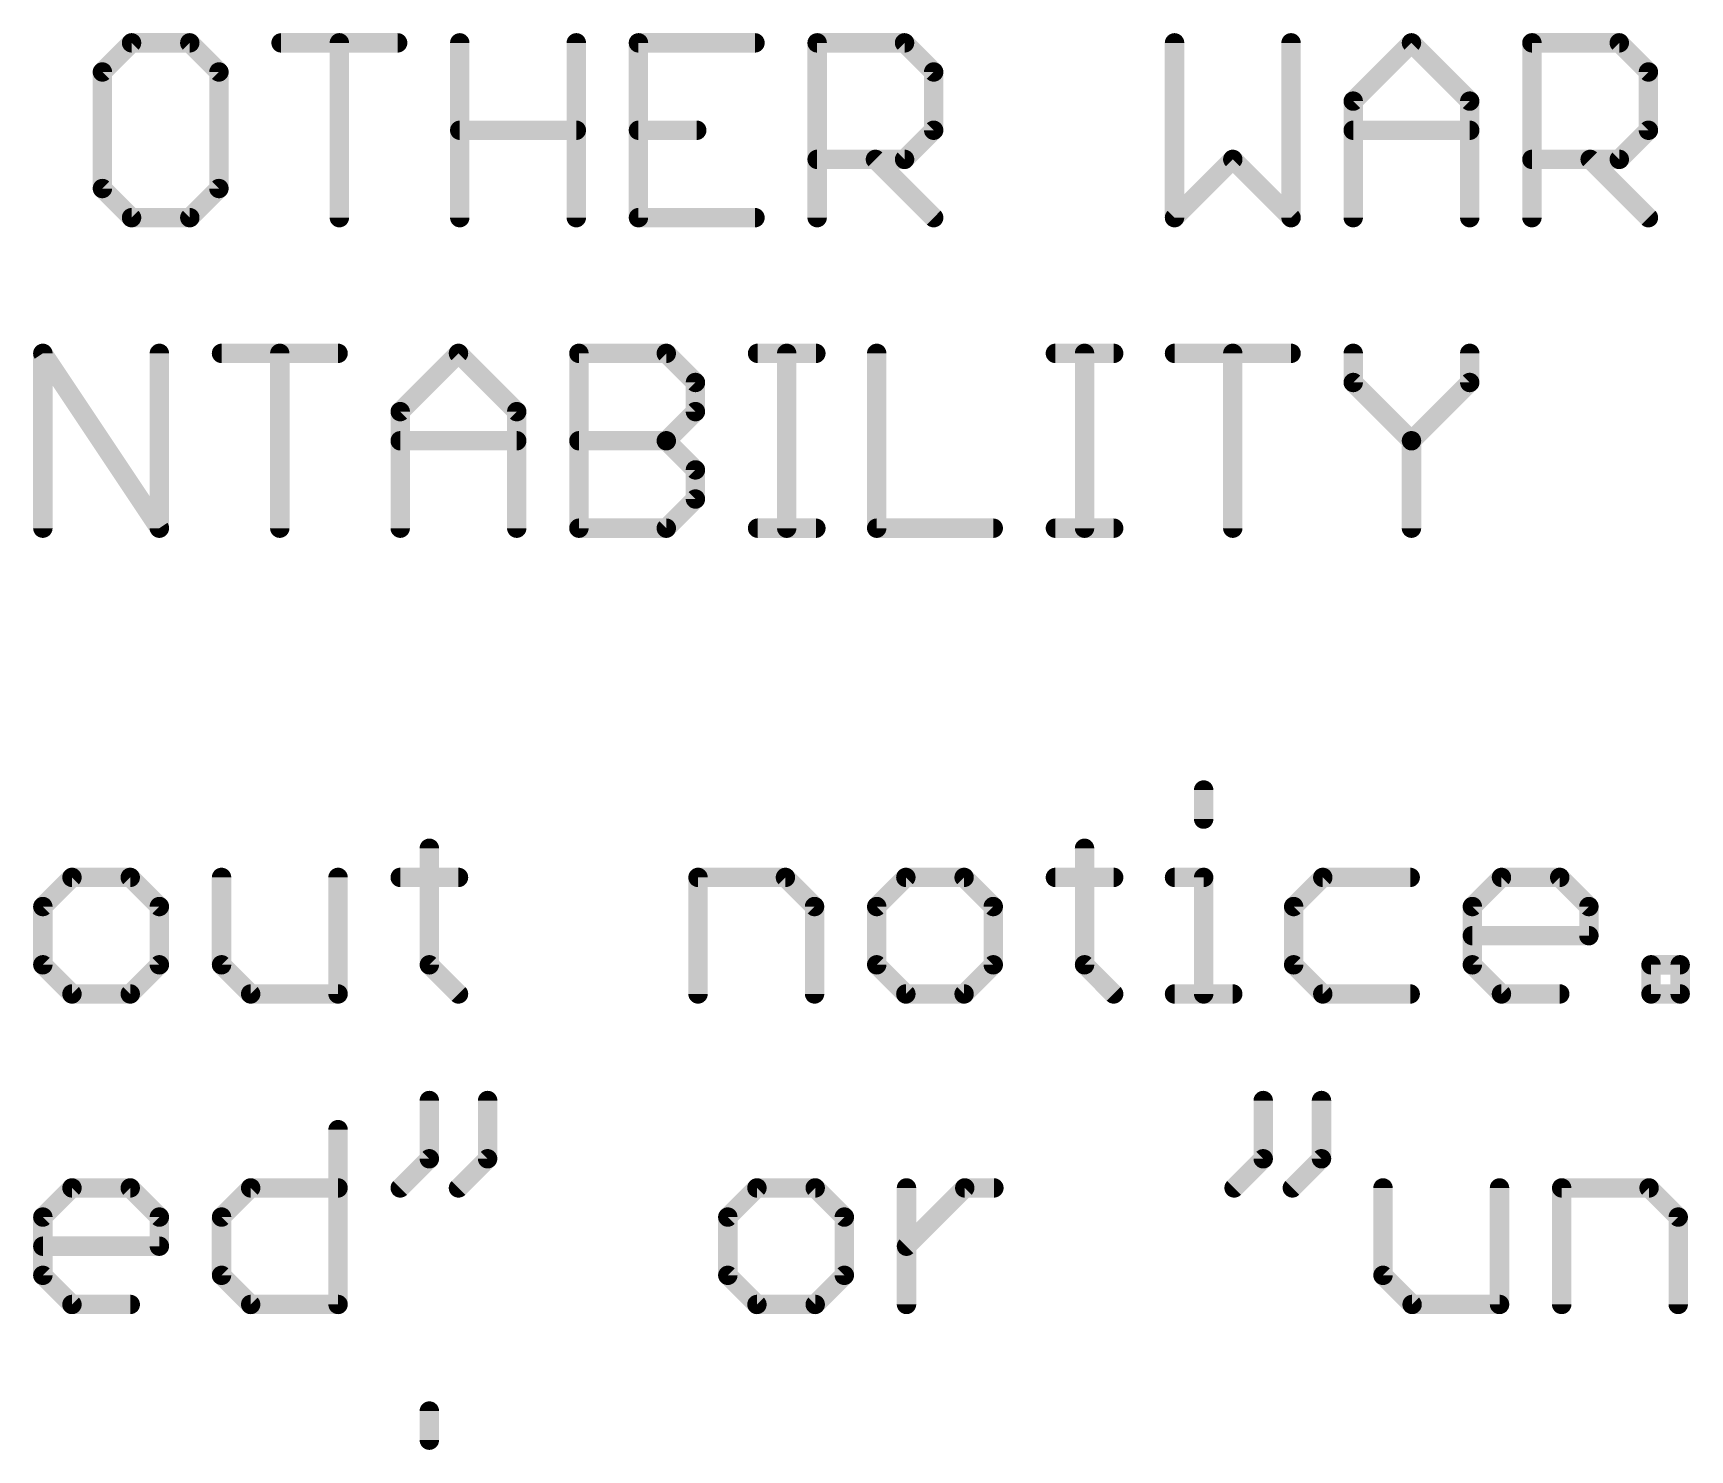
# Model space of a CAD drawing. Extents: x -20 to 130, y -23 to 56.
# Drawn here: x 71.8 to 82.64, y -13.21 to -3.94 of the extents above; entities that cross this region are included whole.
import ezdxf

# ---------------------------------------------------------------- set-up
doc = ezdxf.new("R2010")
doc.units = 0
doc.layers.add('1', color=22, linetype='CONTINUOUS')

msp = doc.modelspace()

# ---------------------------------------------------------------- linework, layer by layer
at = {"layer": '1', "const_width": 0.127}
for points in [[(72.4435, -3.9995), (72.2528, -4.1902)], [(72.8248, -3.9995), (72.4435, -3.9995)], [(73.0155, -4.1902), (72.8248, -3.9995)], [(73.4222, -3.9995), (74.1849, -3.9995)], [(73.8036, -5.1435), (73.8036, -3.9995)], [(74.5916, -5.1435), (74.5916, -3.9995)], [(75.3543, -3.9995), (75.3543, -5.1435)], [(76.5237, -3.9995), (75.761, -3.9995)], [(75.761, -3.9995), (75.761, -5.1435)], [(76.9304, -5.1435), (76.9304, -3.9995)], [(76.9304, -3.9995), (77.5024, -3.9995)], [(77.5024, -3.9995), (77.6931, -4.1902)], [(79.2692, -3.9995), (79.2692, -5.1435)], [(80.0319, -5.1435), (80.0319, -3.9995)], [(80.4386, -4.3809), (80.8199, -3.9995)], [(80.8199, -3.9995), (81.2013, -4.3809)], [(81.608, -5.1435), (81.608, -3.9995)], [(81.608, -3.9995), (82.18, -3.9995)], [(82.18, -3.9995), (82.3707, -4.1902)], [(72.2528, -4.1902), (72.2528, -4.9528)], [(73.0155, -4.9528), (73.0155, -4.1902)], [(77.6931, -4.1902), (77.6931, -4.5715)], [(82.3707, -4.1902), (82.3707, -4.5715)], [(80.4386, -5.1435), (80.4386, -4.3809)], [(81.2013, -4.3809), (81.2013, -5.1435)], [(74.5916, -4.5715), (75.3543, -4.5715)], [(75.761, -4.5715), (76.1424, -4.5715)], [(77.6931, -4.5715), (77.5024, -4.7622)], [(80.4386, -4.5715), (81.2013, -4.5715)], [(82.3707, -4.5715), (82.18, -4.7622)], [(77.5024, -4.7622), (76.9304, -4.7622)], [(77.3118, -4.7622), (77.6931, -5.1435)], [(79.2692, -5.1435), (79.6505, -4.7622)], [(79.6505, -4.7622), (80.0319, -5.1435)], [(82.18, -4.7622), (81.608, -4.7622)], [(81.9893, -4.7622), (82.3707, -5.1435)], [(72.2528, -4.9528), (72.4435, -5.1435)], [(72.8248, -5.1435), (73.0155, -4.9528)], [(72.4435, -5.1435), (72.8248, -5.1435)], [(75.761, -5.1435), (76.5237, -5.1435)], [(71.863, -7.1755), (71.863, -6.0315)], [(71.863, -6.0315), (72.6257, -7.1755)], [(72.6257, -7.1755), (72.6257, -6.0315)], [(73.0324, -6.0315), (73.7951, -6.0315)], [(73.4138, -7.1755), (73.4138, -6.0315)], [(74.2018, -6.4129), (74.5832, -6.0315)], [(74.5832, -6.0315), (74.9645, -6.4129)], [(75.3712, -7.1755), (75.3712, -6.0315)], [(75.3712, -6.0315), (75.9432, -6.0315)], [(75.9432, -6.0315), (76.1339, -6.2222)], [(76.5406, -6.0315), (76.922, -6.0315)], [(76.7313, -7.1755), (76.7313, -6.0315)], [(77.3202, -6.0315), (77.3202, -7.1755)], [(78.4896, -6.0315), (78.871, -6.0315)], [(78.6803, -7.1755), (78.6803, -6.0315)], [(79.2692, -6.0315), (80.0319, -6.0315)], [(79.6505, -7.1755), (79.6505, -6.0315)], [(80.4386, -6.0315), (80.4386, -6.2222)], [(81.2013, -6.2222), (81.2013, -6.0315)], [(76.1339, -6.2222), (76.1339, -6.4129)], [(80.4386, -6.2222), (80.8199, -6.6035)], [(80.8199, -6.6035), (81.2013, -6.2222)], [(74.2018, -7.1755), (74.2018, -6.4129)], [(74.9645, -6.4129), (74.9645, -7.1755)], [(76.1339, -6.4129), (75.9432, -6.6035)], [(74.2018, -6.6035), (74.9645, -6.6035)], [(75.3712, -6.6035), (75.9432, -6.6035)], [(75.9432, -6.6035), (76.1339, -6.7942)], [(80.8199, -6.6035), (80.8199, -7.1755)], [(76.1339, -6.7942), (76.1339, -6.9848)], [(76.1339, -6.9848), (75.9432, -7.1755)], [(75.9432, -7.1755), (75.3712, -7.1755)], [(76.5406, -7.1755), (76.922, -7.1755)], [(77.3202, -7.1755), (78.0829, -7.1755)], [(78.4896, -7.1755), (78.871, -7.1755)], [(79.4599, -8.8889), (79.4599, -9.0795)], [(74.3925, -9.2702), (74.3925, -10.0328)], [(78.6803, -9.2702), (78.6803, -10.0328)], [(72.0537, -9.4609), (71.863, -9.6515)], [(72.435, -9.4609), (72.0537, -9.4609)], [(72.6257, -9.6515), (72.435, -9.4609)], [(73.0324, -9.4609), (73.0324, -10.0328)], [(73.7951, -10.2235), (73.7951, -9.4609)], [(74.2018, -9.4609), (74.5832, -9.4609)], [(76.1508, -10.2235), (76.1508, -9.4609)], [(76.1508, -9.4609), (76.7228, -9.4609)], [(76.7228, -9.4609), (76.9135, -9.6515)], [(77.5109, -9.4609), (77.3202, -9.6515)], [(77.8922, -9.4609), (77.5109, -9.4609)], [(78.0829, -9.6515), (77.8922, -9.4609)], [(78.4896, -9.4609), (78.8709, -9.4609)], [(79.2692, -9.4609), (79.4599, -9.4609)], [(79.4599, -9.4609), (79.4599, -10.2235)], [(80.2395, -9.4609), (80.0488, -9.6515)], [(80.8115, -9.4609), (80.2395, -9.4609)], [(81.2182, -9.6515), (81.4089, -9.4609)], [(81.4089, -9.4609), (81.7902, -9.4609)], [(81.7902, -9.4609), (81.9809, -9.6515)], [(71.863, -9.6515), (71.863, -10.0328)], [(72.6257, -10.0328), (72.6257, -9.6515)], [(76.9135, -9.6515), (76.9135, -10.2235)], [(77.3202, -9.6515), (77.3202, -10.0328)], [(78.0829, -10.0328), (78.0829, -9.6515)], [(80.0488, -9.6515), (80.0488, -10.0328)], [(81.2182, -10.0328), (81.2182, -9.6515)], [(81.9809, -9.6515), (81.9809, -9.8422)], [(81.9809, -9.8422), (81.2182, -9.8422)], [(71.863, -10.0328), (72.0537, -10.2235)], [(72.435, -10.2235), (72.6257, -10.0328)], [(73.0324, -10.0328), (73.2231, -10.2235)], [(74.3925, -10.0328), (74.5832, -10.2235)], [(77.3202, -10.0328), (77.5109, -10.2235)], [(77.8922, -10.2235), (78.0829, -10.0328)], [(78.6803, -10.0328), (78.8709, -10.2235)], [(80.0488, -10.0328), (80.2395, -10.2235)], [(81.4089, -10.2235), (81.2182, -10.0328)], [(82.3876, -10.2235), (82.3876, -10.0328)], [(82.3876, -10.0328), (82.5783, -10.0328)], [(82.5783, -10.0328), (82.5783, -10.2235)], [(72.0537, -10.2235), (72.435, -10.2235)], [(73.2231, -10.2235), (73.7951, -10.2235)], [(77.5109, -10.2235), (77.8922, -10.2235)], [(79.2692, -10.2235), (79.6505, -10.2235)], [(80.2395, -10.2235), (80.8115, -10.2235)], [(81.7902, -10.2235), (81.4089, -10.2235)], [(82.5783, -10.2235), (82.3876, -10.2235)], [(74.3925, -10.9209), (74.3925, -11.3022)], [(74.7738, -10.9209), (74.7738, -11.3022)], [(79.8497, -10.9209), (79.8497, -11.3022)], [(80.231, -10.9209), (80.231, -11.3022)], [(73.7951, -11.1115), (73.7951, -12.2555)], [(74.3925, -11.3022), (74.2018, -11.4929)], [(74.7738, -11.3022), (74.5832, -11.4929)], [(79.8497, -11.3022), (79.659, -11.4929)], [(80.231, -11.3022), (80.0403, -11.4929)], [(71.863, -11.6835), (72.0537, -11.4929)], [(72.0537, -11.4929), (72.435, -11.4929)], [(72.435, -11.4929), (72.6257, -11.6835)], [(73.0324, -11.6835), (73.2231, -11.4929)], [(73.2231, -11.4929), (73.7951, -11.4929)], [(76.5364, -11.4929), (76.3457, -11.6835)], [(76.9177, -11.4929), (76.5364, -11.4929)], [(77.1084, -11.6835), (76.9177, -11.4929)], [(77.5151, -12.2555), (77.5151, -11.4929)], [(77.5151, -11.8742), (77.8964, -11.4929)], [(77.8964, -11.4929), (78.0871, -11.4929)], [(80.6335, -11.4929), (80.6335, -12.0648)], [(81.3962, -12.2555), (81.3962, -11.4929)], [(81.8029, -12.2555), (81.8029, -11.4929)], [(81.8029, -11.4929), (82.3749, -11.4929)], [(82.3749, -11.4929), (82.5656, -11.6835)], [(71.863, -12.0648), (71.863, -11.6835)], [(72.6257, -11.6835), (72.6257, -11.8742)], [(73.0324, -12.0648), (73.0324, -11.6835)], [(76.3457, -11.6835), (76.3457, -12.0648)], [(77.1084, -12.0648), (77.1084, -11.6835)], [(82.5656, -11.6835), (82.5656, -12.2555)], [(72.6257, -11.8742), (71.863, -11.8742)], [(72.0537, -12.2555), (71.863, -12.0648)], [(73.2231, -12.2555), (73.0324, -12.0648)], [(76.3457, -12.0648), (76.5364, -12.2555)], [(76.9177, -12.2555), (77.1084, -12.0648)], [(80.6335, -12.0648), (80.8242, -12.2555)], [(72.435, -12.2555), (72.0537, -12.2555)], [(73.7951, -12.2555), (73.2231, -12.2555)], [(76.5364, -12.2555), (76.9177, -12.2555)], [(80.8242, -12.2555), (81.3962, -12.2555)], [(74.3925, -12.9529), (74.3925, -13.1435)]]:
    msp.add_lwpolyline(points, dxfattribs=at)
at = {"layer": '1', "const_width": 0.0635}
for points in [[(72.4435, -3.9678, 1), (72.4435, -4.0313)], [(72.466, -4.022, 1), (72.4211, -3.9771)], [(72.8473, -3.9771, 1), (72.8024, -4.022)], [(72.8248, -4.0313, 1), (72.8248, -3.9678)], [(73.4222, -3.9678, 1), (73.4222, -4.0313)], [(73.8353, -3.9995, 1), (73.7718, -3.9995)], [(74.1849, -4.0313, 1), (74.1849, -3.9678)], [(74.6234, -3.9995, 1), (74.5599, -3.9995)], [(75.386, -3.9995, 1), (75.3225, -3.9995)], [(75.7928, -3.9995, 1), (75.7293, -3.9995)], [(75.761, -3.9678, 1), (75.761, -4.0313)], [(76.5237, -4.0313, 1), (76.5237, -3.9678)], [(76.9304, -3.9678, 1), (76.9304, -4.0313)], [(76.9622, -3.9995, 1), (76.8987, -3.9995)], [(77.5249, -3.9771, 1), (77.48, -4.022)], [(77.5024, -4.0313, 1), (77.5024, -3.9678)], [(79.301, -3.9995, 1), (79.2375, -3.9995)], [(80.0636, -3.9995, 1), (80.0001, -3.9995)], [(80.8424, -3.9771, 1), (80.7975, -4.022)], [(80.8424, -4.022, 1), (80.7975, -3.9771)], [(81.608, -3.9678, 1), (81.608, -4.0313)], [(81.6398, -3.9995, 1), (81.5763, -3.9995)], [(82.2025, -3.9771, 1), (82.1576, -4.022)], [(82.18, -4.0313, 1), (82.18, -3.9678)], [(72.2846, -4.1902, 1), (72.2211, -4.1902)], [(72.2304, -4.1677, 1), (72.2753, -4.2126)], [(73.0472, -4.1902, 1), (72.9837, -4.1902)], [(72.993, -4.2126, 1), (73.0379, -4.1677)], [(77.7248, -4.1902, 1), (77.6613, -4.1902)], [(77.6706, -4.2126, 1), (77.7155, -4.1677)], [(82.4024, -4.1902, 1), (82.3389, -4.1902)], [(82.3482, -4.2126, 1), (82.3931, -4.1677)], [(80.4704, -4.3809, 1), (80.4069, -4.3809)], [(80.4162, -4.3584, 1), (80.4611, -4.4033)], [(81.233, -4.3809, 1), (81.1695, -4.3809)], [(81.1788, -4.4033, 1), (81.2237, -4.3584)], [(74.5916, -4.5398, 1), (74.5916, -4.6033)], [(75.3543, -4.6033, 1), (75.3543, -4.5398)], [(75.761, -4.5398, 1), (75.761, -4.6033)], [(76.1424, -4.6033, 1), (76.1424, -4.5398)], [(77.6613, -4.5715, 1), (77.7248, -4.5715)], [(77.7155, -4.594, 1), (77.6706, -4.5491)], [(80.4386, -4.5398, 1), (80.4386, -4.6033)], [(81.2013, -4.6033, 1), (81.2013, -4.5398)], [(82.3389, -4.5715, 1), (82.4024, -4.5715)], [(82.3931, -4.594, 1), (82.3482, -4.5491)], [(76.9304, -4.7304, 1), (76.9304, -4.7939)], [(77.3342, -4.7397, 1), (77.2893, -4.7846)], [(77.48, -4.7397, 1), (77.5249, -4.7846)], [(77.5024, -4.7939, 1), (77.5024, -4.7304)], [(79.673, -4.7397, 1), (79.6281, -4.7846)], [(79.673, -4.7846, 1), (79.6281, -4.7397)], [(81.608, -4.7304, 1), (81.608, -4.7939)], [(82.0118, -4.7397, 1), (81.9669, -4.7846)], [(82.1576, -4.7397, 1), (82.2025, -4.7846)], [(82.18, -4.7939, 1), (82.18, -4.7304)], [(72.2753, -4.9304, 1), (72.2304, -4.9753)], [(72.2211, -4.9528, 1), (72.2846, -4.9528)], [(72.9837, -4.9528, 1), (73.0472, -4.9528)], [(73.0379, -4.9753, 1), (72.993, -4.9304)], [(72.4435, -5.1118, 1), (72.4435, -5.1753)], [(72.4211, -5.166, 1), (72.466, -5.121)], [(72.8024, -5.121, 1), (72.8473, -5.166)], [(72.8248, -5.1753, 1), (72.8248, -5.1118)], [(75.761, -5.1118, 1), (75.761, -5.1753)], [(76.5237, -5.1753, 1), (76.5237, -5.1118)], [(77.6706, -5.166, 1), (77.7155, -5.121)], [(79.2468, -5.121, 1), (79.2917, -5.166)], [(80.0094, -5.166, 1), (80.0543, -5.121)], [(82.3482, -5.166, 1), (82.3931, -5.121)], [(73.7718, -5.1435, 1), (73.8353, -5.1435)], [(74.5599, -5.1435, 1), (74.6234, -5.1435)], [(75.3225, -5.1435, 1), (75.386, -5.1435)], [(75.7293, -5.1435, 1), (75.7928, -5.1435)], [(76.8987, -5.1435, 1), (76.9622, -5.1435)], [(79.2375, -5.1435, 1), (79.301, -5.1435)], [(80.0001, -5.1435, 1), (80.0636, -5.1435)], [(80.4069, -5.1435, 1), (80.4704, -5.1435)], [(81.1695, -5.1435, 1), (81.233, -5.1435)], [(81.5763, -5.1435, 1), (81.6398, -5.1435)], [(71.8948, -6.0315, 1), (71.8313, -6.0315)], [(71.8895, -6.0139, 1), (71.8366, -6.0491)], [(72.6574, -6.0315, 1), (72.5939, -6.0315)], [(73.0324, -5.9998, 1), (73.0324, -6.0633)], [(73.4455, -6.0315, 1), (73.382, -6.0315)], [(73.7951, -6.0633, 1), (73.7951, -5.9998)], [(74.6056, -6.0091, 1), (74.5607, -6.054)], [(74.6056, -6.054, 1), (74.5607, -6.0091)], [(75.403, -6.0315, 1), (75.3395, -6.0315)], [(75.3712, -5.9998, 1), (75.3712, -6.0633)], [(75.9657, -6.0091, 1), (75.9208, -6.054)], [(75.9432, -6.0633, 1), (75.9432, -5.9998)], [(76.5406, -5.9998, 1), (76.5406, -6.0633)], [(76.763, -6.0315, 1), (76.6995, -6.0315)], [(76.922, -6.0633, 1), (76.922, -5.9998)], [(77.352, -6.0315, 1), (77.2885, -6.0315)], [(78.4896, -5.9998, 1), (78.4896, -6.0633)], [(78.712, -6.0315, 1), (78.6485, -6.0315)], [(78.871, -6.0633, 1), (78.871, -5.9998)], [(79.2692, -5.9998, 1), (79.2692, -6.0633)], [(79.6823, -6.0315, 1), (79.6188, -6.0315)], [(80.0319, -6.0633, 1), (80.0319, -5.9998)], [(80.4704, -6.0315, 1), (80.4069, -6.0315)], [(81.233, -6.0315, 1), (81.1695, -6.0315)], [(76.1656, -6.2222, 1), (76.1021, -6.2222)], [(76.1114, -6.2446, 1), (76.1563, -6.1997)], [(80.4611, -6.1997, 1), (80.4162, -6.2446)], [(81.2237, -6.2446, 1), (81.1788, -6.1997)], [(80.4069, -6.2222, 1), (80.4704, -6.2222)], [(81.1695, -6.2222, 1), (81.233, -6.2222)], [(74.2336, -6.4129, 1), (74.1701, -6.4129)], [(74.1794, -6.3904, 1), (74.2243, -6.4353)], [(74.9962, -6.4129, 1), (74.9327, -6.4129)], [(74.942, -6.4353, 1), (74.9869, -6.3904)], [(76.1021, -6.4129, 1), (76.1656, -6.4129)], [(76.1563, -6.4353, 1), (76.1114, -6.3904)], [(74.2018, -6.5718, 1), (74.2018, -6.6353)], [(74.9645, -6.6353, 1), (74.9645, -6.5718)], [(75.3712, -6.5718, 1), (75.3712, -6.6353)], [(75.9657, -6.5811, 1), (75.9208, -6.626)], [(75.9208, -6.5811, 1), (75.9657, -6.626)], [(75.9432, -6.6353, 1), (75.9432, -6.5718)], [(80.8517, -6.6035, 1), (80.7882, -6.6035)], [(80.7975, -6.5811, 1), (80.8424, -6.626)], [(80.7975, -6.626, 1), (80.8424, -6.5811)], [(76.1656, -6.7942, 1), (76.1021, -6.7942)], [(76.1114, -6.8166, 1), (76.1563, -6.7717)], [(76.1563, -7.0073, 1), (76.1114, -6.9624)], [(76.1021, -6.9848, 1), (76.1656, -6.9848)], [(71.8313, -7.1755, 1), (71.8948, -7.1755)], [(72.5939, -7.1755, 1), (72.6574, -7.1755)], [(72.5993, -7.1931, 1), (72.6521, -7.1579)], [(73.382, -7.1755, 1), (73.4455, -7.1755)], [(74.1701, -7.1755, 1), (74.2336, -7.1755)], [(74.9327, -7.1755, 1), (74.9962, -7.1755)], [(75.3712, -7.1438, 1), (75.3712, -7.2073)], [(75.3395, -7.1755, 1), (75.403, -7.1755)], [(75.9208, -7.153, 1), (75.9657, -7.198)], [(75.9432, -7.2073, 1), (75.9432, -7.1438)], [(76.5406, -7.1438, 1), (76.5406, -7.2073)], [(76.6995, -7.1755, 1), (76.763, -7.1755)], [(76.922, -7.2073, 1), (76.922, -7.1438)], [(77.3202, -7.1438, 1), (77.3202, -7.2073)], [(77.2885, -7.1755, 1), (77.352, -7.1755)], [(78.0829, -7.2073, 1), (78.0829, -7.1438)], [(78.4896, -7.1438, 1), (78.4896, -7.2073)], [(78.6485, -7.1755, 1), (78.712, -7.1755)], [(78.871, -7.2073, 1), (78.871, -7.1438)], [(79.6188, -7.1755, 1), (79.6823, -7.1755)], [(80.7882, -7.1755, 1), (80.8517, -7.1755)], [(79.4916, -8.8889, 1), (79.4281, -8.8889)], [(79.4281, -9.0795, 1), (79.4916, -9.0795)], [(74.4242, -9.2702, 1), (74.3607, -9.2702)], [(78.712, -9.2702, 1), (78.6485, -9.2702)], [(72.0537, -9.4291, 1), (72.0537, -9.4926)], [(72.0761, -9.4833, 1), (72.0312, -9.4384)], [(72.4575, -9.4384, 1), (72.4126, -9.4833)], [(72.435, -9.4926, 1), (72.435, -9.4291)], [(73.0642, -9.4609, 1), (73.0007, -9.4609)], [(73.8268, -9.4609, 1), (73.7633, -9.4609)], [(74.2018, -9.4291, 1), (74.2018, -9.4926)], [(74.5832, -9.4926, 1), (74.5832, -9.4291)], [(76.1508, -9.4291, 1), (76.1508, -9.4926)], [(76.1826, -9.4609, 1), (76.1191, -9.4609)], [(76.7453, -9.4384, 1), (76.7004, -9.4833)], [(76.7228, -9.4926, 1), (76.7228, -9.4291)], [(77.5109, -9.4291, 1), (77.5109, -9.4926)], [(77.5333, -9.4833, 1), (77.4884, -9.4384)], [(77.9147, -9.4384, 1), (77.8698, -9.4833)], [(77.8922, -9.4926, 1), (77.8922, -9.4291)], [(78.4896, -9.4291, 1), (78.4896, -9.4926)], [(78.8709, -9.4926, 1), (78.8709, -9.4291)], [(79.2692, -9.4291, 1), (79.2692, -9.4926)], [(79.4916, -9.4609, 1), (79.4281, -9.4609)], [(79.4599, -9.4926, 1), (79.4599, -9.4291)], [(80.2395, -9.4291, 1), (80.2395, -9.4926)], [(80.2619, -9.4833, 1), (80.217, -9.4384)], [(80.8115, -9.4926, 1), (80.8115, -9.4291)], [(81.4089, -9.4291, 1), (81.4089, -9.4926)], [(81.4313, -9.4833, 1), (81.3864, -9.4384)], [(81.8126, -9.4384, 1), (81.7677, -9.4833)], [(81.7902, -9.4926, 1), (81.7902, -9.4291)], [(71.8948, -9.6515, 1), (71.8313, -9.6515)], [(71.8406, -9.6291, 1), (71.8855, -9.674)], [(72.6574, -9.6515, 1), (72.5939, -9.6515)], [(72.6032, -9.674, 1), (72.6481, -9.6291)], [(76.9452, -9.6515, 1), (76.8817, -9.6515)], [(76.891, -9.674, 1), (76.9359, -9.6291)], [(77.352, -9.6515, 1), (77.2885, -9.6515)], [(77.2978, -9.6291, 1), (77.3427, -9.674)], [(78.1146, -9.6515, 1), (78.0511, -9.6515)], [(78.0604, -9.674, 1), (78.1053, -9.6291)], [(80.0806, -9.6515, 1), (80.0171, -9.6515)], [(80.0264, -9.6291, 1), (80.0713, -9.674)], [(81.25, -9.6515, 1), (81.1865, -9.6515)], [(81.1958, -9.6291, 1), (81.2407, -9.674)], [(82.0126, -9.6515, 1), (81.9491, -9.6515)], [(81.9584, -9.674, 1), (82.0033, -9.6291)], [(81.2182, -9.8104, 1), (81.2182, -9.8739)], [(81.9491, -9.8422, 1), (82.0126, -9.8422)], [(81.9809, -9.8739, 1), (81.9809, -9.8104)], [(71.8855, -10.0104, 1), (71.8406, -10.0553)], [(72.6481, -10.0553, 1), (72.6032, -10.0104)], [(73.0549, -10.0104, 1), (73.01, -10.0553)], [(74.4149, -10.0104, 1), (74.37, -10.0553)], [(77.3427, -10.0104, 1), (77.2978, -10.0553)], [(78.1053, -10.0553, 1), (78.0604, -10.0104)], [(78.7027, -10.0104, 1), (78.6578, -10.0553)], [(80.0713, -10.0104, 1), (80.0264, -10.0553)], [(81.2407, -10.0104, 1), (81.1958, -10.0553)], [(82.3876, -10.0011, 1), (82.3876, -10.0646)], [(82.4194, -10.0328, 1), (82.3559, -10.0328)], [(82.61, -10.0328, 1), (82.5465, -10.0328)], [(82.5783, -10.0646, 1), (82.5783, -10.0011)], [(71.8313, -10.0328, 1), (71.8948, -10.0328)], [(72.5939, -10.0328, 1), (72.6574, -10.0328)], [(73.0007, -10.0328, 1), (73.0642, -10.0328)], [(74.3607, -10.0328, 1), (74.4242, -10.0328)], [(77.2885, -10.0328, 1), (77.352, -10.0328)], [(78.0511, -10.0328, 1), (78.1146, -10.0328)], [(78.6485, -10.0328, 1), (78.712, -10.0328)], [(80.0171, -10.0328, 1), (80.0806, -10.0328)], [(81.1865, -10.0328, 1), (81.25, -10.0328)], [(72.0537, -10.1918, 1), (72.0537, -10.2553)], [(72.0312, -10.246, 1), (72.0761, -10.201)], [(72.4126, -10.201, 1), (72.4575, -10.246)], [(72.435, -10.2553, 1), (72.435, -10.1918)], [(73.2231, -10.1918, 1), (73.2231, -10.2553)], [(73.2006, -10.246, 1), (73.2455, -10.201)], [(73.7633, -10.2235, 1), (73.8268, -10.2235)], [(73.7951, -10.2553, 1), (73.7951, -10.1918)], [(74.5607, -10.246, 1), (74.6056, -10.201)], [(76.1191, -10.2235, 1), (76.1826, -10.2235)], [(76.8817, -10.2235, 1), (76.9452, -10.2235)], [(77.5109, -10.1918, 1), (77.5109, -10.2553)], [(77.4884, -10.246, 1), (77.5333, -10.201)], [(77.8698, -10.201, 1), (77.9147, -10.246)], [(77.8922, -10.2553, 1), (77.8922, -10.1918)], [(78.8485, -10.246, 1), (78.8934, -10.201)], [(79.2692, -10.1918, 1), (79.2692, -10.2553)], [(79.4281, -10.2235, 1), (79.4916, -10.2235)], [(79.6505, -10.2553, 1), (79.6505, -10.1918)], [(80.2395, -10.1918, 1), (80.2395, -10.2553)], [(80.217, -10.246, 1), (80.2619, -10.201)], [(80.8115, -10.2553, 1), (80.8115, -10.1918)], [(81.4089, -10.1918, 1), (81.4089, -10.2553)], [(81.3864, -10.246, 1), (81.4313, -10.201)], [(81.7902, -10.2553, 1), (81.7902, -10.1918)], [(82.3876, -10.1918, 1), (82.3876, -10.2553)], [(82.3559, -10.2235, 1), (82.4194, -10.2235)], [(82.5465, -10.2235, 1), (82.61, -10.2235)], [(82.5783, -10.2553, 1), (82.5783, -10.1918)], [(74.4242, -10.9209, 1), (74.3607, -10.9209)], [(74.8056, -10.9209, 1), (74.7421, -10.9209)], [(79.8814, -10.9209, 1), (79.8179, -10.9209)], [(80.2628, -10.9209, 1), (80.1993, -10.9209)], [(73.8268, -11.1115, 1), (73.7633, -11.1115)], [(74.3607, -11.3022, 1), (74.4242, -11.3022)], [(74.4149, -11.3246, 1), (74.37, -11.2797)], [(74.7421, -11.3022, 1), (74.8056, -11.3022)], [(74.7963, -11.3246, 1), (74.7514, -11.2797)], [(79.8179, -11.3022, 1), (79.8814, -11.3022)], [(79.8721, -11.3246, 1), (79.8272, -11.2797)], [(80.1993, -11.3022, 1), (80.2628, -11.3022)], [(80.2535, -11.3246, 1), (80.2085, -11.2797)], [(72.0537, -11.4611, 1), (72.0537, -11.5246)], [(72.0761, -11.5153, 1), (72.0312, -11.4704)], [(72.4575, -11.4704, 1), (72.4126, -11.5153)], [(72.435, -11.5246, 1), (72.435, -11.4611)], [(73.2231, -11.4611, 1), (73.2231, -11.5246)], [(73.2455, -11.5153, 1), (73.2006, -11.4704)], [(73.7951, -11.5246, 1), (73.7951, -11.4611)], [(74.1794, -11.4704, 1), (74.2243, -11.5153)], [(74.5607, -11.4704, 1), (74.6056, -11.5153)], [(76.5364, -11.4611, 1), (76.5364, -11.5246)], [(76.5588, -11.5153, 1), (76.5139, -11.4704)], [(76.9402, -11.4704, 1), (76.8953, -11.5153)], [(76.9177, -11.5246, 1), (76.9177, -11.4611)], [(77.5469, -11.4929, 1), (77.4834, -11.4929)], [(77.8964, -11.4611, 1), (77.8964, -11.5246)], [(77.9189, -11.5153, 1), (77.874, -11.4704)], [(78.0871, -11.5246, 1), (78.0871, -11.4611)], [(79.6366, -11.4704, 1), (79.6815, -11.5153)], [(80.0179, -11.4704, 1), (80.0628, -11.5153)], [(80.6653, -11.4929, 1), (80.6018, -11.4929)], [(81.4279, -11.4929, 1), (81.3644, -11.4929)], [(81.8347, -11.4929, 1), (81.7712, -11.4929)], [(81.8029, -11.4611, 1), (81.8029, -11.5246)], [(82.3973, -11.4704, 1), (82.3524, -11.5153)], [(82.3749, -11.5246, 1), (82.3749, -11.4611)], [(71.8948, -11.6835, 1), (71.8313, -11.6835)], [(71.8406, -11.6611, 1), (71.8855, -11.706)], [(72.6574, -11.6835, 1), (72.5939, -11.6835)], [(72.6032, -11.706, 1), (72.6481, -11.6611)], [(73.0642, -11.6835, 1), (73.0007, -11.6835)], [(73.01, -11.6611, 1), (73.0549, -11.706)], [(76.3775, -11.6835, 1), (76.314, -11.6835)], [(76.3233, -11.6611, 1), (76.3682, -11.706)], [(77.1401, -11.6835, 1), (77.0766, -11.6835)], [(77.0859, -11.706, 1), (77.1308, -11.6611)], [(82.5973, -11.6835, 1), (82.5338, -11.6835)], [(82.5431, -11.706, 1), (82.588, -11.6611)], [(71.863, -11.8424, 1), (71.863, -11.9059)], [(72.6257, -11.9059, 1), (72.6257, -11.8424)], [(72.5939, -11.8742, 1), (72.6574, -11.8742)], [(77.4927, -11.8517, 1), (77.5376, -11.8966)], [(71.8313, -12.0648, 1), (71.8948, -12.0648)], [(71.8855, -12.0424, 1), (71.8406, -12.0873)], [(73.0007, -12.0648, 1), (73.0642, -12.0648)], [(73.0549, -12.0424, 1), (73.01, -12.0873)], [(76.314, -12.0648, 1), (76.3775, -12.0648)], [(76.3682, -12.0424, 1), (76.3233, -12.0873)], [(77.0766, -12.0648, 1), (77.1401, -12.0648)], [(77.1308, -12.0873, 1), (77.0859, -12.0424)], [(80.6018, -12.0648, 1), (80.6653, -12.0648)], [(80.656, -12.0424, 1), (80.6111, -12.0873)], [(72.0537, -12.2238, 1), (72.0537, -12.2873)], [(72.0312, -12.278, 1), (72.0761, -12.233)], [(72.435, -12.2873, 1), (72.435, -12.2238)], [(73.2231, -12.2238, 1), (73.2231, -12.2873)], [(73.2006, -12.278, 1), (73.2455, -12.233)], [(73.7633, -12.2555, 1), (73.8268, -12.2555)], [(73.7951, -12.2873, 1), (73.7951, -12.2238)], [(76.5364, -12.2238, 1), (76.5364, -12.2873)], [(76.5139, -12.278, 1), (76.5588, -12.233)], [(76.8953, -12.233, 1), (76.9402, -12.278)], [(76.9177, -12.2873, 1), (76.9177, -12.2238)], [(77.4834, -12.2555, 1), (77.5469, -12.2555)], [(80.8242, -12.2238, 1), (80.8242, -12.2873)], [(80.8017, -12.278, 1), (80.8466, -12.233)], [(81.3644, -12.2555, 1), (81.4279, -12.2555)], [(81.3962, -12.2873, 1), (81.3962, -12.2238)], [(81.7712, -12.2555, 1), (81.8347, -12.2555)], [(82.5338, -12.2555, 1), (82.5973, -12.2555)], [(74.4242, -12.9529, 1), (74.3607, -12.9529)], [(74.3607, -13.1435, 1), (74.4242, -13.1435)]]:
    msp.add_lwpolyline(points, format="xyb", dxfattribs=at)

doc.saveas('drawing.dxf')
